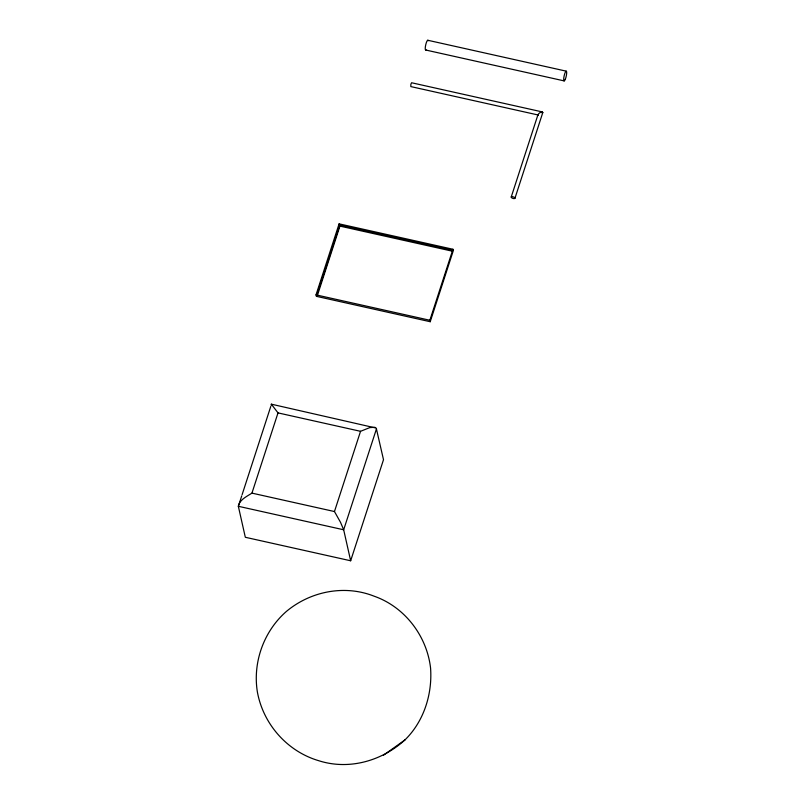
<?xml version="1.0" encoding="UTF-8"?>
<svg xmlns="http://www.w3.org/2000/svg" width="805" height="805" viewBox="0 0 805 805"><rect width="100%" height="100%" fill="white"/><g stroke="black" fill="none" stroke-linecap="round" stroke-linejoin="round"><path stroke-width="1.21" d="M514.948 198.261A1.962 0.785 18 0 0 512.413 196.692A1.962 0.785 18 0 0 511.9 197.95A1.962 0.785 18 0 0 514.948 198.261L542.822 112.479C541.926 111.07 537.971 113.374 538.122 114.974M241.731 495.86L238.34 506.285L245.324 537.277L350.658 560.773L383.502 459.695L376.237 428.089L271.335 404.17L271.184 405.207M242.114 494.673L270.792 406.404M339.096 223.85L316.023 294.872L316.345 296.321L430.212 321.718L453.285 250.697L452.953 249.258L339.096 223.85L339.72 225.169L316.717 295.334A1.801 0.785 -31.7 0 0 316.778 295.626M350.658 560.773L343.675 529.781L238.34 506.285C239.508 499.744 246.853 496.423 251.945 493.123L278.007 412.895L271.335 404.17M317.663 294.64L339.921 226.114L339.549 225.058L452.601 250.275M376.519 428.703L343.675 529.781L340.485 522.254L334.467 511.537L360.539 431.309L369.787 427.606L374.939 427.284M429.769 320.551L452.953 249.258L452.279 250.315M511.225 197.004L538.022 114.531M542.822 112.479L542.278 113.203M316.979 295.053L316.023 294.872L429.88 320.269L430.212 321.718M404.945 739.926C423.923 721.381 432.486 694.071 430.564 668.009C426.861 635.96 404.784 606.95 374.184 596.213C344.6 584.47 310.539 591.232 286.349 611.468C263.768 631.211 252.579 662.364 257.379 691.978C263.215 724.087 287.113 751.276 318.468 760.624C348.766 770.455 381.801 761.067 404.945 739.926L383.432 755.281M542.429 111.945L411.586 82.754L410.872 84.284L410.822 86.588L538.414 115.055M427.717 40.25L566.167 71.142M425.754 50.021L564.204 80.903M339.921 226.114L452.36 251.19M278.007 412.895L360.539 431.309M251.945 493.123L334.467 511.537M429.88 320.269L429.518 320.018M426.087 49.779A5.011 1.057 -77.4 0 1 425.734 44.768A5.011 1.057 -77.4 0 1 428.149 40.773M565.301 79.282A5.011 1.057 -77.4 0 0 566.428 71.232A5.011 1.057 -77.4 0 0 563.832 77.542A5.011 1.057 -77.4 0 0 565.301 79.282"/></g></svg>
